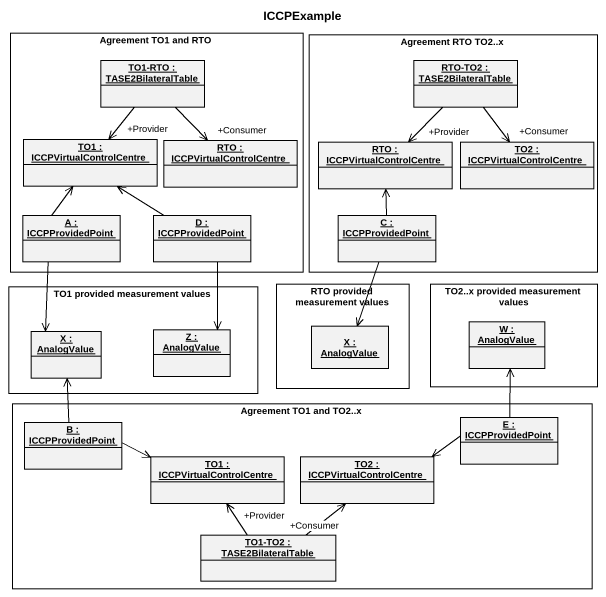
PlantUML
@startuml
title ICCPExample
hide circle
hide empty members
rectangle "Agreement TO1 and RTO" as Agreement_TO1_and_RTO {
  object "TO1-RTO : TASE2BilateralTable" as TO1_RTO
  object "TO1 : ICCPVirtualControlCentre" as TO1
  object "RTO : ICCPVirtualControlCentre" as RTO
  object "A : ICCPProvidedPoint" as A
  object "D : ICCPProvidedPoint" as D
}
rectangle "Agreement RTO TO2..x" as Agreement_RTO_TO2_x {
  object "RTO-TO2 : TASE2BilateralTable" as RTO_TO2
  object "RTO : ICCPVirtualControlCentre" as RTO_2
  object "TO2 : ICCPVirtualControlCentre" as TO2
  object "C : ICCPProvidedPoint" as C
}
rectangle "TO1 provided measurement values" as TO1_provided_measurement {
  object "X : AnalogValue" as X_
  object "Z : AnalogValue" as Z
}
rectangle "RTO provided measurement values" as RTO_provided_measurement {
  object "X : AnalogValue" as X__2
}
rectangle "TO2..x provided measurement values" as TO2_x_provided_measurement {
  object "W : AnalogValue" as W
}
rectangle "Agreement TO1 and TO2..x" as Agreement_TO1_and_TO2_x {
  object "B : ICCPProvidedPoint" as B
  object "E : ICCPProvidedPoint" as E
  object "TO1 : ICCPVirtualControlCentre" as TO1_2
  object "TO2 : ICCPVirtualControlCentre" as TO2_2
  object "TO1-TO2 : TASE2BilateralTable" as TO1_TO2
}
TO1_RTO --> "+Provider" TO1
TO1_RTO --> "+Consumer" RTO
RTO_TO2 --> "+Provider" RTO_2
RTO_TO2 --> "+Consumer" TO2
A -up-> TO1
A --> X_
D -up-> TO1
D --> Z
C -up-> RTO_2
C --> X__2
B -up-> X_
B -right-> TO1_2
E -up-> W
E -left-> TO2_2
TO1_TO2 -up-> "+Provider" TO1_2
TO1_TO2 -up-> "+Consumer" TO2_2
@enduml
